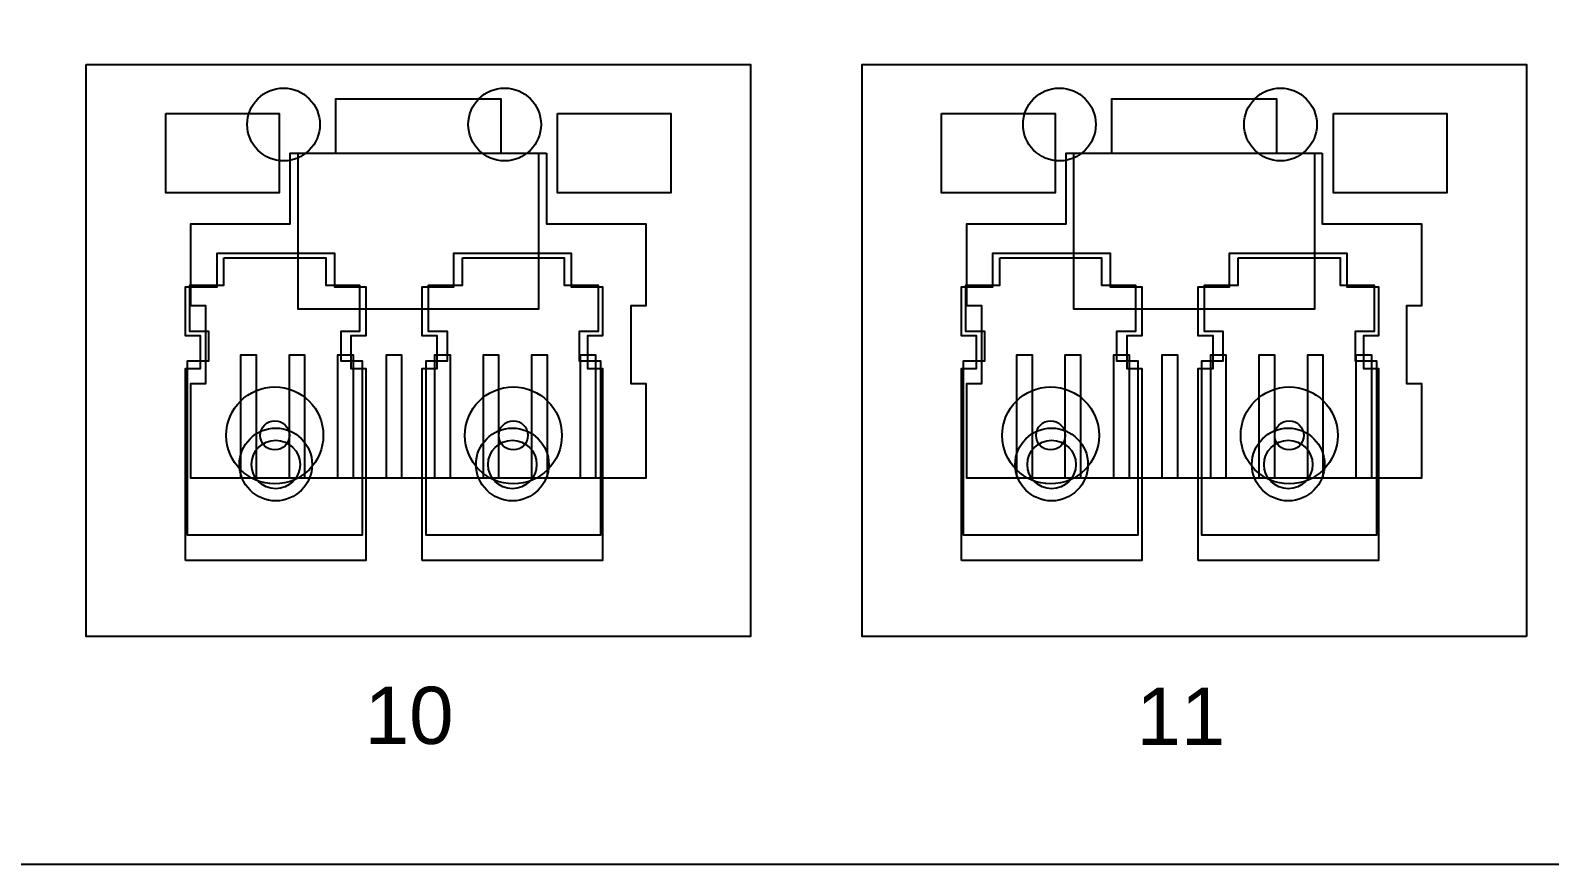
# Model space of a CAD drawing. Extents: x 1.6 to 47.5, y 0.5 to 34.6.
# Drawn here: x 31.032 to 32.598, y 10.649 to 11.509 of the extents above; entities that cross this region are included whole.
import ezdxf

# ---------------------------------------------------------------- set-up
doc = ezdxf.new("R2010")
doc.units = 0
doc.header["$MEASUREMENT"] = 0
for name, color, linetype in [('4_01__1111___16__10-100BAS', 7, 'CONTINUOUS'), ('4_02__1112___12__10-100BAS', 7, 'CONTINUOUS'), ('4_03__1113___12__10-100BAS', 7, 'CONTINUOUS'), ('4_04__1122___8__10-100BASE', 7, 'CONTINUOUS'), ('4_05__1123___8__10-100BASE', 7, 'CONTINUOUS'), ('4_06__1133___8__10-100BASE', 7, 'CONTINUOUS'), ('4_07__1142___10__10-100BAS', 7, 'CONTINUOUS'), ('4_08__1222___4__10-100BASE', 7, 'CONTINUOUS'), ('4_09__1223___4__10-100BASE', 7, 'CONTINUOUS'), ('4_10__1233___4__10-100BASE', 7, 'CONTINUOUS'), ('4_11__1333___4__10-100BASE', 7, 'CONTINUOUS'), ('4_12__2222___16__100BASE_F', 7, 'CONTINUOUS'), ('4_13__2223___12__100BASE_F', 7, 'CONTINUOUS'), ('4_14__2233___8__100BASE_FX', 7, 'CONTINUOUS'), ('4_15__2333___4__100BASE_FX', 7, 'CONTINUOUS'), ('4_16__3333___16__100BASE_L', 7, 'CONTINUOUS'), ('6_00______DWG_', 7, 'CONTINUOUS')]:
    doc.layers.add(name, color=color, linetype=linetype)
doc.styles.add('ARIAL', font='arial.ttf')

msp = doc.modelspace()

# ---------------------------------------------------------------- linework, layer by layer
at = {"layer": '4_01__1111___16__10-100BAS'}
for points in [[(31.347, 11.3821), (31.347, 11.4381), (31.517, 11.4381), (31.517, 11.3821)], [(32.147, 11.3821), (32.147, 11.4381), (32.317, 11.4381), (32.317, 11.3821)], [(31.564, 11.3821), (31.564, 11.3091), (31.6665, 11.3091), (31.6665, 11.2246), (31.651, 11.2246), (31.651, 11.1446), (31.6665, 11.1446), (31.6665, 11.0471), (31.1975, 11.0471), (31.1975, 11.1446), (31.213, 11.1446), (31.213, 11.2246), (31.1975, 11.2246), (31.1975, 11.3091), (31.3, 11.3091), (31.3, 11.3821), (31.564, 11.3821)], [(31.556, 11.3821), (31.556, 11.2211), (31.308, 11.2211), (31.308, 11.3821)], [(32.364, 11.3821), (32.364, 11.3091), (32.4665, 11.3091), (32.4665, 11.2246), (32.451, 11.2246), (32.451, 11.1446), (32.4665, 11.1446), (32.4665, 11.0471), (31.9975, 11.0471), (31.9975, 11.1446), (32.013, 11.1446), (32.013, 11.2246), (31.9975, 11.2246), (31.9975, 11.3091), (32.1, 11.3091), (32.1, 11.3821), (32.364, 11.3821)], [(32.356, 11.3821), (32.356, 11.2211), (32.108, 11.2211), (32.108, 11.3821)], [(31.2491, 11.0471), (31.2491, 11.1741), (31.2648, 11.1741), (31.2648, 11.0471)], [(31.2991, 11.0471), (31.2991, 11.1741), (31.3148, 11.1741), (31.3148, 11.0471)], [(31.3491, 11.0471), (31.3491, 11.1741), (31.3648, 11.1741), (31.3648, 11.0471)], [(31.3991, 11.0471), (31.3991, 11.1741), (31.4148, 11.1741), (31.4148, 11.0471)], [(31.4491, 11.0471), (31.4491, 11.1741), (31.4648, 11.1741), (31.4648, 11.0471)], [(31.4991, 11.0471), (31.4991, 11.1741), (31.5148, 11.1741), (31.5148, 11.0471)], [(31.5491, 11.0471), (31.5491, 11.1741), (31.5648, 11.1741), (31.5648, 11.0471)], [(31.5991, 11.0471), (31.5991, 11.1741), (31.6148, 11.1741), (31.6148, 11.0471)], [(32.0491, 11.0471), (32.0491, 11.1741), (32.0648, 11.1741), (32.0648, 11.0471)], [(32.0991, 11.0471), (32.0991, 11.1741), (32.1148, 11.1741), (32.1148, 11.0471)], [(32.1491, 11.0471), (32.1491, 11.1741), (32.1648, 11.1741), (32.1648, 11.0471)], [(32.1991, 11.0471), (32.1991, 11.1741), (32.2148, 11.1741), (32.2148, 11.0471)], [(32.2491, 11.0471), (32.2491, 11.1741), (32.2648, 11.1741), (32.2648, 11.0471)], [(32.2991, 11.0471), (32.2991, 11.1741), (32.3148, 11.1741), (32.3148, 11.0471)], [(32.3491, 11.0471), (32.3491, 11.1741), (32.3648, 11.1741), (32.3648, 11.0471)], [(32.3991, 11.0471), (32.3991, 11.1741), (32.4148, 11.1741), (32.4148, 11.0471)]]:
    msp.add_lwpolyline(points, dxfattribs=at)
for points in [[(31.1715, 11.4231), (31.2885, 11.4231), (31.2885, 11.3411), (31.1715, 11.3411)], [(31.5755, 11.4231), (31.6925, 11.4231), (31.6925, 11.3411), (31.5755, 11.3411)], [(31.9715, 11.4231), (32.0885, 11.4231), (32.0885, 11.3411), (31.9715, 11.3411)], [(32.3755, 11.4231), (32.4925, 11.4231), (32.4925, 11.3411), (32.3755, 11.3411)]]:
    msp.add_lwpolyline(points, close=True, dxfattribs=at)
at = {"layer": '4_02__1112___12__10-100BAS'}
for points in [[(31.347, 11.3821), (31.347, 11.4381), (31.517, 11.4381), (31.517, 11.3821)], [(32.147, 11.3821), (32.147, 11.4381), (32.317, 11.4381), (32.317, 11.3821)], [(31.564, 11.3821), (31.564, 11.3091), (31.6665, 11.3091), (31.6665, 11.2246), (31.651, 11.2246), (31.651, 11.1446), (31.6665, 11.1446), (31.6665, 11.0471), (31.1975, 11.0471), (31.1975, 11.1446), (31.213, 11.1446), (31.213, 11.2246), (31.1975, 11.2246), (31.1975, 11.3091), (31.3, 11.3091), (31.3, 11.3821), (31.564, 11.3821)], [(31.556, 11.3821), (31.556, 11.2211), (31.308, 11.2211), (31.308, 11.3821)], [(32.364, 11.3821), (32.364, 11.3091), (32.4665, 11.3091), (32.4665, 11.2246), (32.451, 11.2246), (32.451, 11.1446), (32.4665, 11.1446), (32.4665, 11.0471), (31.9975, 11.0471), (31.9975, 11.1446), (32.013, 11.1446), (32.013, 11.2246), (31.9975, 11.2246), (31.9975, 11.3091), (32.1, 11.3091), (32.1, 11.3821), (32.364, 11.3821)], [(32.356, 11.3821), (32.356, 11.2211), (32.108, 11.2211), (32.108, 11.3821)], [(31.2491, 11.0471), (31.2491, 11.1741), (31.2648, 11.1741), (31.2648, 11.0471)], [(31.2991, 11.0471), (31.2991, 11.1741), (31.3148, 11.1741), (31.3148, 11.0471)], [(31.3491, 11.0471), (31.3491, 11.1741), (31.3648, 11.1741), (31.3648, 11.0471)], [(31.3991, 11.0471), (31.3991, 11.1741), (31.4148, 11.1741), (31.4148, 11.0471)], [(31.4491, 11.0471), (31.4491, 11.1741), (31.4648, 11.1741), (31.4648, 11.0471)], [(31.4991, 11.0471), (31.4991, 11.1741), (31.5148, 11.1741), (31.5148, 11.0471)], [(31.5491, 11.0471), (31.5491, 11.1741), (31.5648, 11.1741), (31.5648, 11.0471)], [(31.5991, 11.0471), (31.5991, 11.1741), (31.6148, 11.1741), (31.6148, 11.0471)], [(32.0491, 11.0471), (32.0491, 11.1741), (32.0648, 11.1741), (32.0648, 11.0471)], [(32.0991, 11.0471), (32.0991, 11.1741), (32.1148, 11.1741), (32.1148, 11.0471)], [(32.1491, 11.0471), (32.1491, 11.1741), (32.1648, 11.1741), (32.1648, 11.0471)], [(32.1991, 11.0471), (32.1991, 11.1741), (32.2148, 11.1741), (32.2148, 11.0471)], [(32.2491, 11.0471), (32.2491, 11.1741), (32.2648, 11.1741), (32.2648, 11.0471)], [(32.2991, 11.0471), (32.2991, 11.1741), (32.3148, 11.1741), (32.3148, 11.0471)], [(32.3491, 11.0471), (32.3491, 11.1741), (32.3648, 11.1741), (32.3648, 11.0471)], [(32.3991, 11.0471), (32.3991, 11.1741), (32.4148, 11.1741), (32.4148, 11.0471)]]:
    msp.add_lwpolyline(points, dxfattribs=at)
for points in [[(31.1715, 11.4231), (31.2885, 11.4231), (31.2885, 11.3411), (31.1715, 11.3411)], [(31.5755, 11.4231), (31.6925, 11.4231), (31.6925, 11.3411), (31.5755, 11.3411)], [(31.9715, 11.4231), (32.0885, 11.4231), (32.0885, 11.3411), (31.9715, 11.3411)], [(32.3755, 11.4231), (32.4925, 11.4231), (32.4925, 11.3411), (32.3755, 11.3411)]]:
    msp.add_lwpolyline(points, close=True, dxfattribs=at)
at = {"layer": '4_03__1113___12__10-100BAS'}
for points in [[(31.347, 11.3821), (31.347, 11.4381), (31.517, 11.4381), (31.517, 11.3821)], [(32.147, 11.3821), (32.147, 11.4381), (32.317, 11.4381), (32.317, 11.3821)], [(31.564, 11.3821), (31.564, 11.3091), (31.6665, 11.3091), (31.6665, 11.2246), (31.651, 11.2246), (31.651, 11.1446), (31.6665, 11.1446), (31.6665, 11.0471), (31.1975, 11.0471), (31.1975, 11.1446), (31.213, 11.1446), (31.213, 11.2246), (31.1975, 11.2246), (31.1975, 11.3091), (31.3, 11.3091), (31.3, 11.3821), (31.564, 11.3821)], [(31.556, 11.3821), (31.556, 11.2211), (31.308, 11.2211), (31.308, 11.3821)], [(32.364, 11.3821), (32.364, 11.3091), (32.4665, 11.3091), (32.4665, 11.2246), (32.451, 11.2246), (32.451, 11.1446), (32.4665, 11.1446), (32.4665, 11.0471), (31.9975, 11.0471), (31.9975, 11.1446), (32.013, 11.1446), (32.013, 11.2246), (31.9975, 11.2246), (31.9975, 11.3091), (32.1, 11.3091), (32.1, 11.3821), (32.364, 11.3821)], [(32.356, 11.3821), (32.356, 11.2211), (32.108, 11.2211), (32.108, 11.3821)], [(31.2491, 11.0471), (31.2491, 11.1741), (31.2648, 11.1741), (31.2648, 11.0471)], [(31.2991, 11.0471), (31.2991, 11.1741), (31.3148, 11.1741), (31.3148, 11.0471)], [(31.3491, 11.0471), (31.3491, 11.1741), (31.3648, 11.1741), (31.3648, 11.0471)], [(31.3991, 11.0471), (31.3991, 11.1741), (31.4148, 11.1741), (31.4148, 11.0471)], [(31.4491, 11.0471), (31.4491, 11.1741), (31.4648, 11.1741), (31.4648, 11.0471)], [(31.4991, 11.0471), (31.4991, 11.1741), (31.5148, 11.1741), (31.5148, 11.0471)], [(31.5491, 11.0471), (31.5491, 11.1741), (31.5648, 11.1741), (31.5648, 11.0471)], [(31.5991, 11.0471), (31.5991, 11.1741), (31.6148, 11.1741), (31.6148, 11.0471)], [(32.0491, 11.0471), (32.0491, 11.1741), (32.0648, 11.1741), (32.0648, 11.0471)], [(32.0991, 11.0471), (32.0991, 11.1741), (32.1148, 11.1741), (32.1148, 11.0471)], [(32.1491, 11.0471), (32.1491, 11.1741), (32.1648, 11.1741), (32.1648, 11.0471)], [(32.1991, 11.0471), (32.1991, 11.1741), (32.2148, 11.1741), (32.2148, 11.0471)], [(32.2491, 11.0471), (32.2491, 11.1741), (32.2648, 11.1741), (32.2648, 11.0471)], [(32.2991, 11.0471), (32.2991, 11.1741), (32.3148, 11.1741), (32.3148, 11.0471)], [(32.3491, 11.0471), (32.3491, 11.1741), (32.3648, 11.1741), (32.3648, 11.0471)], [(32.3991, 11.0471), (32.3991, 11.1741), (32.4148, 11.1741), (32.4148, 11.0471)]]:
    msp.add_lwpolyline(points, dxfattribs=at)
for points in [[(31.1715, 11.4231), (31.2885, 11.4231), (31.2885, 11.3411), (31.1715, 11.3411)], [(31.5755, 11.4231), (31.6925, 11.4231), (31.6925, 11.3411), (31.5755, 11.3411)], [(31.9715, 11.4231), (32.0885, 11.4231), (32.0885, 11.3411), (31.9715, 11.3411)], [(32.3755, 11.4231), (32.4925, 11.4231), (32.4925, 11.3411), (32.3755, 11.3411)]]:
    msp.add_lwpolyline(points, close=True, dxfattribs=at)
at = {"layer": '4_04__1122___8__10-100BASE'}
for points in [[(31.347, 11.3821), (31.347, 11.4381), (31.517, 11.4381), (31.517, 11.3821)], [(32.147, 11.3821), (32.147, 11.4381), (32.317, 11.4381), (32.317, 11.3821)], [(31.564, 11.3821), (31.564, 11.3091), (31.6665, 11.3091), (31.6665, 11.2246), (31.651, 11.2246), (31.651, 11.1446), (31.6665, 11.1446), (31.6665, 11.0471), (31.1975, 11.0471), (31.1975, 11.1446), (31.213, 11.1446), (31.213, 11.2246), (31.1975, 11.2246), (31.1975, 11.3091), (31.3, 11.3091), (31.3, 11.3821), (31.564, 11.3821)], [(31.556, 11.3821), (31.556, 11.2211), (31.308, 11.2211), (31.308, 11.3821)], [(32.364, 11.3821), (32.364, 11.3091), (32.4665, 11.3091), (32.4665, 11.2246), (32.451, 11.2246), (32.451, 11.1446), (32.4665, 11.1446), (32.4665, 11.0471), (31.9975, 11.0471), (31.9975, 11.1446), (32.013, 11.1446), (32.013, 11.2246), (31.9975, 11.2246), (31.9975, 11.3091), (32.1, 11.3091), (32.1, 11.3821), (32.364, 11.3821)], [(32.356, 11.3821), (32.356, 11.2211), (32.108, 11.2211), (32.108, 11.3821)], [(31.2491, 11.0471), (31.2491, 11.1741), (31.2648, 11.1741), (31.2648, 11.0471)], [(31.2991, 11.0471), (31.2991, 11.1741), (31.3148, 11.1741), (31.3148, 11.0471)], [(31.3491, 11.0471), (31.3491, 11.1741), (31.3648, 11.1741), (31.3648, 11.0471)], [(31.3991, 11.0471), (31.3991, 11.1741), (31.4148, 11.1741), (31.4148, 11.0471)], [(31.4491, 11.0471), (31.4491, 11.1741), (31.4648, 11.1741), (31.4648, 11.0471)], [(31.4991, 11.0471), (31.4991, 11.1741), (31.5148, 11.1741), (31.5148, 11.0471)], [(31.5491, 11.0471), (31.5491, 11.1741), (31.5648, 11.1741), (31.5648, 11.0471)], [(31.5991, 11.0471), (31.5991, 11.1741), (31.6148, 11.1741), (31.6148, 11.0471)], [(32.0491, 11.0471), (32.0491, 11.1741), (32.0648, 11.1741), (32.0648, 11.0471)], [(32.0991, 11.0471), (32.0991, 11.1741), (32.1148, 11.1741), (32.1148, 11.0471)], [(32.1491, 11.0471), (32.1491, 11.1741), (32.1648, 11.1741), (32.1648, 11.0471)], [(32.1991, 11.0471), (32.1991, 11.1741), (32.2148, 11.1741), (32.2148, 11.0471)], [(32.2491, 11.0471), (32.2491, 11.1741), (32.2648, 11.1741), (32.2648, 11.0471)], [(32.2991, 11.0471), (32.2991, 11.1741), (32.3148, 11.1741), (32.3148, 11.0471)], [(32.3491, 11.0471), (32.3491, 11.1741), (32.3648, 11.1741), (32.3648, 11.0471)], [(32.3991, 11.0471), (32.3991, 11.1741), (32.4148, 11.1741), (32.4148, 11.0471)]]:
    msp.add_lwpolyline(points, dxfattribs=at)
for points in [[(31.1715, 11.4231), (31.2885, 11.4231), (31.2885, 11.3411), (31.1715, 11.3411)], [(31.5755, 11.4231), (31.6925, 11.4231), (31.6925, 11.3411), (31.5755, 11.3411)], [(31.9715, 11.4231), (32.0885, 11.4231), (32.0885, 11.3411), (31.9715, 11.3411)], [(32.3755, 11.4231), (32.4925, 11.4231), (32.4925, 11.3411), (32.3755, 11.3411)]]:
    msp.add_lwpolyline(points, close=True, dxfattribs=at)
at = {"layer": '4_05__1123___8__10-100BASE'}
for points in [[(31.347, 11.3821), (31.347, 11.4381), (31.517, 11.4381), (31.517, 11.3821)], [(32.147, 11.3821), (32.147, 11.4381), (32.317, 11.4381), (32.317, 11.3821)], [(31.564, 11.3821), (31.564, 11.3091), (31.6665, 11.3091), (31.6665, 11.2246), (31.651, 11.2246), (31.651, 11.1446), (31.6665, 11.1446), (31.6665, 11.0471), (31.1975, 11.0471), (31.1975, 11.1446), (31.213, 11.1446), (31.213, 11.2246), (31.1975, 11.2246), (31.1975, 11.3091), (31.3, 11.3091), (31.3, 11.3821), (31.564, 11.3821)], [(31.556, 11.3821), (31.556, 11.2211), (31.308, 11.2211), (31.308, 11.3821)], [(32.364, 11.3821), (32.364, 11.3091), (32.4665, 11.3091), (32.4665, 11.2246), (32.451, 11.2246), (32.451, 11.1446), (32.4665, 11.1446), (32.4665, 11.0471), (31.9975, 11.0471), (31.9975, 11.1446), (32.013, 11.1446), (32.013, 11.2246), (31.9975, 11.2246), (31.9975, 11.3091), (32.1, 11.3091), (32.1, 11.3821), (32.364, 11.3821)], [(32.356, 11.3821), (32.356, 11.2211), (32.108, 11.2211), (32.108, 11.3821)], [(31.2491, 11.0471), (31.2491, 11.1741), (31.2648, 11.1741), (31.2648, 11.0471)], [(31.2991, 11.0471), (31.2991, 11.1741), (31.3148, 11.1741), (31.3148, 11.0471)], [(31.3491, 11.0471), (31.3491, 11.1741), (31.3648, 11.1741), (31.3648, 11.0471)], [(31.3991, 11.0471), (31.3991, 11.1741), (31.4148, 11.1741), (31.4148, 11.0471)], [(31.4491, 11.0471), (31.4491, 11.1741), (31.4648, 11.1741), (31.4648, 11.0471)], [(31.4991, 11.0471), (31.4991, 11.1741), (31.5148, 11.1741), (31.5148, 11.0471)], [(31.5491, 11.0471), (31.5491, 11.1741), (31.5648, 11.1741), (31.5648, 11.0471)], [(31.5991, 11.0471), (31.5991, 11.1741), (31.6148, 11.1741), (31.6148, 11.0471)], [(32.0491, 11.0471), (32.0491, 11.1741), (32.0648, 11.1741), (32.0648, 11.0471)], [(32.0991, 11.0471), (32.0991, 11.1741), (32.1148, 11.1741), (32.1148, 11.0471)], [(32.1491, 11.0471), (32.1491, 11.1741), (32.1648, 11.1741), (32.1648, 11.0471)], [(32.1991, 11.0471), (32.1991, 11.1741), (32.2148, 11.1741), (32.2148, 11.0471)], [(32.2491, 11.0471), (32.2491, 11.1741), (32.2648, 11.1741), (32.2648, 11.0471)], [(32.2991, 11.0471), (32.2991, 11.1741), (32.3148, 11.1741), (32.3148, 11.0471)], [(32.3491, 11.0471), (32.3491, 11.1741), (32.3648, 11.1741), (32.3648, 11.0471)], [(32.3991, 11.0471), (32.3991, 11.1741), (32.4148, 11.1741), (32.4148, 11.0471)]]:
    msp.add_lwpolyline(points, dxfattribs=at)
for points in [[(31.1715, 11.4231), (31.2885, 11.4231), (31.2885, 11.3411), (31.1715, 11.3411)], [(31.5755, 11.4231), (31.6925, 11.4231), (31.6925, 11.3411), (31.5755, 11.3411)], [(31.9715, 11.4231), (32.0885, 11.4231), (32.0885, 11.3411), (31.9715, 11.3411)], [(32.3755, 11.4231), (32.4925, 11.4231), (32.4925, 11.3411), (32.3755, 11.3411)]]:
    msp.add_lwpolyline(points, close=True, dxfattribs=at)
at = {"layer": '4_06__1133___8__10-100BASE'}
for points in [[(31.347, 11.3821), (31.347, 11.4381), (31.517, 11.4381), (31.517, 11.3821)], [(32.147, 11.3821), (32.147, 11.4381), (32.317, 11.4381), (32.317, 11.3821)], [(31.564, 11.3821), (31.564, 11.3091), (31.6665, 11.3091), (31.6665, 11.2246), (31.651, 11.2246), (31.651, 11.1446), (31.6665, 11.1446), (31.6665, 11.0471), (31.1975, 11.0471), (31.1975, 11.1446), (31.213, 11.1446), (31.213, 11.2246), (31.1975, 11.2246), (31.1975, 11.3091), (31.3, 11.3091), (31.3, 11.3821), (31.564, 11.3821)], [(31.556, 11.3821), (31.556, 11.2211), (31.308, 11.2211), (31.308, 11.3821)], [(32.364, 11.3821), (32.364, 11.3091), (32.4665, 11.3091), (32.4665, 11.2246), (32.451, 11.2246), (32.451, 11.1446), (32.4665, 11.1446), (32.4665, 11.0471), (31.9975, 11.0471), (31.9975, 11.1446), (32.013, 11.1446), (32.013, 11.2246), (31.9975, 11.2246), (31.9975, 11.3091), (32.1, 11.3091), (32.1, 11.3821), (32.364, 11.3821)], [(32.356, 11.3821), (32.356, 11.2211), (32.108, 11.2211), (32.108, 11.3821)], [(31.2491, 11.0471), (31.2491, 11.1741), (31.2648, 11.1741), (31.2648, 11.0471)], [(31.2991, 11.0471), (31.2991, 11.1741), (31.3148, 11.1741), (31.3148, 11.0471)], [(31.3491, 11.0471), (31.3491, 11.1741), (31.3648, 11.1741), (31.3648, 11.0471)], [(31.3991, 11.0471), (31.3991, 11.1741), (31.4148, 11.1741), (31.4148, 11.0471)], [(31.4491, 11.0471), (31.4491, 11.1741), (31.4648, 11.1741), (31.4648, 11.0471)], [(31.4991, 11.0471), (31.4991, 11.1741), (31.5148, 11.1741), (31.5148, 11.0471)], [(31.5491, 11.0471), (31.5491, 11.1741), (31.5648, 11.1741), (31.5648, 11.0471)], [(31.5991, 11.0471), (31.5991, 11.1741), (31.6148, 11.1741), (31.6148, 11.0471)], [(32.0491, 11.0471), (32.0491, 11.1741), (32.0648, 11.1741), (32.0648, 11.0471)], [(32.0991, 11.0471), (32.0991, 11.1741), (32.1148, 11.1741), (32.1148, 11.0471)], [(32.1491, 11.0471), (32.1491, 11.1741), (32.1648, 11.1741), (32.1648, 11.0471)], [(32.1991, 11.0471), (32.1991, 11.1741), (32.2148, 11.1741), (32.2148, 11.0471)], [(32.2491, 11.0471), (32.2491, 11.1741), (32.2648, 11.1741), (32.2648, 11.0471)], [(32.2991, 11.0471), (32.2991, 11.1741), (32.3148, 11.1741), (32.3148, 11.0471)], [(32.3491, 11.0471), (32.3491, 11.1741), (32.3648, 11.1741), (32.3648, 11.0471)], [(32.3991, 11.0471), (32.3991, 11.1741), (32.4148, 11.1741), (32.4148, 11.0471)]]:
    msp.add_lwpolyline(points, dxfattribs=at)
for points in [[(31.1715, 11.4231), (31.2885, 11.4231), (31.2885, 11.3411), (31.1715, 11.3411)], [(31.5755, 11.4231), (31.6925, 11.4231), (31.6925, 11.3411), (31.5755, 11.3411)], [(31.9715, 11.4231), (32.0885, 11.4231), (32.0885, 11.3411), (31.9715, 11.3411)], [(32.3755, 11.4231), (32.4925, 11.4231), (32.4925, 11.3411), (32.3755, 11.3411)]]:
    msp.add_lwpolyline(points, close=True, dxfattribs=at)
at = {"layer": '4_07__1142___10__10-100BAS'}
for points in [[(31.347, 11.3821), (31.347, 11.4381), (31.517, 11.4381), (31.517, 11.3821)], [(32.147, 11.3821), (32.147, 11.4381), (32.317, 11.4381), (32.317, 11.3821)], [(31.564, 11.3821), (31.564, 11.3091), (31.6665, 11.3091), (31.6665, 11.2246), (31.651, 11.2246), (31.651, 11.1446), (31.6665, 11.1446), (31.6665, 11.0471), (31.1975, 11.0471), (31.1975, 11.1446), (31.213, 11.1446), (31.213, 11.2246), (31.1975, 11.2246), (31.1975, 11.3091), (31.3, 11.3091), (31.3, 11.3821), (31.564, 11.3821)], [(31.556, 11.3821), (31.556, 11.2211), (31.308, 11.2211), (31.308, 11.3821)], [(32.364, 11.3821), (32.364, 11.3091), (32.4665, 11.3091), (32.4665, 11.2246), (32.451, 11.2246), (32.451, 11.1446), (32.4665, 11.1446), (32.4665, 11.0471), (31.9975, 11.0471), (31.9975, 11.1446), (32.013, 11.1446), (32.013, 11.2246), (31.9975, 11.2246), (31.9975, 11.3091), (32.1, 11.3091), (32.1, 11.3821), (32.364, 11.3821)], [(32.356, 11.3821), (32.356, 11.2211), (32.108, 11.2211), (32.108, 11.3821)], [(31.2491, 11.0471), (31.2491, 11.1741), (31.2648, 11.1741), (31.2648, 11.0471)], [(31.2991, 11.0471), (31.2991, 11.1741), (31.3148, 11.1741), (31.3148, 11.0471)], [(31.3491, 11.0471), (31.3491, 11.1741), (31.3648, 11.1741), (31.3648, 11.0471)], [(31.3991, 11.0471), (31.3991, 11.1741), (31.4148, 11.1741), (31.4148, 11.0471)], [(31.4491, 11.0471), (31.4491, 11.1741), (31.4648, 11.1741), (31.4648, 11.0471)], [(31.4991, 11.0471), (31.4991, 11.1741), (31.5148, 11.1741), (31.5148, 11.0471)], [(31.5491, 11.0471), (31.5491, 11.1741), (31.5648, 11.1741), (31.5648, 11.0471)], [(31.5991, 11.0471), (31.5991, 11.1741), (31.6148, 11.1741), (31.6148, 11.0471)], [(32.0491, 11.0471), (32.0491, 11.1741), (32.0648, 11.1741), (32.0648, 11.0471)], [(32.0991, 11.0471), (32.0991, 11.1741), (32.1148, 11.1741), (32.1148, 11.0471)], [(32.1491, 11.0471), (32.1491, 11.1741), (32.1648, 11.1741), (32.1648, 11.0471)], [(32.1991, 11.0471), (32.1991, 11.1741), (32.2148, 11.1741), (32.2148, 11.0471)], [(32.2491, 11.0471), (32.2491, 11.1741), (32.2648, 11.1741), (32.2648, 11.0471)], [(32.2991, 11.0471), (32.2991, 11.1741), (32.3148, 11.1741), (32.3148, 11.0471)], [(32.3491, 11.0471), (32.3491, 11.1741), (32.3648, 11.1741), (32.3648, 11.0471)], [(32.3991, 11.0471), (32.3991, 11.1741), (32.4148, 11.1741), (32.4148, 11.0471)]]:
    msp.add_lwpolyline(points, dxfattribs=at)
for points in [[(31.1715, 11.4231), (31.2885, 11.4231), (31.2885, 11.3411), (31.1715, 11.3411)], [(31.5755, 11.4231), (31.6925, 11.4231), (31.6925, 11.3411), (31.5755, 11.3411)], [(31.9715, 11.4231), (32.0885, 11.4231), (32.0885, 11.3411), (31.9715, 11.3411)], [(32.3755, 11.4231), (32.4925, 11.4231), (32.4925, 11.3411), (32.3755, 11.3411)]]:
    msp.add_lwpolyline(points, close=True, dxfattribs=at)
at = {"layer": '4_08__1222___4__10-100BASE'}
for points in [[(31.347, 11.3821), (31.347, 11.4381), (31.517, 11.4381), (31.517, 11.3821)], [(32.147, 11.3821), (32.147, 11.4381), (32.317, 11.4381), (32.317, 11.3821)], [(31.564, 11.3821), (31.564, 11.3091), (31.6665, 11.3091), (31.6665, 11.2246), (31.651, 11.2246), (31.651, 11.1446), (31.6665, 11.1446), (31.6665, 11.0471), (31.1975, 11.0471), (31.1975, 11.1446), (31.213, 11.1446), (31.213, 11.2246), (31.1975, 11.2246), (31.1975, 11.3091), (31.3, 11.3091), (31.3, 11.3821), (31.564, 11.3821)], [(31.556, 11.3821), (31.556, 11.2211), (31.308, 11.2211), (31.308, 11.3821)], [(32.364, 11.3821), (32.364, 11.3091), (32.4665, 11.3091), (32.4665, 11.2246), (32.451, 11.2246), (32.451, 11.1446), (32.4665, 11.1446), (32.4665, 11.0471), (31.9975, 11.0471), (31.9975, 11.1446), (32.013, 11.1446), (32.013, 11.2246), (31.9975, 11.2246), (31.9975, 11.3091), (32.1, 11.3091), (32.1, 11.3821), (32.364, 11.3821)], [(32.356, 11.3821), (32.356, 11.2211), (32.108, 11.2211), (32.108, 11.3821)], [(31.2491, 11.0471), (31.2491, 11.1741), (31.2648, 11.1741), (31.2648, 11.0471)], [(31.2991, 11.0471), (31.2991, 11.1741), (31.3148, 11.1741), (31.3148, 11.0471)], [(31.3491, 11.0471), (31.3491, 11.1741), (31.3648, 11.1741), (31.3648, 11.0471)], [(31.3991, 11.0471), (31.3991, 11.1741), (31.4148, 11.1741), (31.4148, 11.0471)], [(31.4491, 11.0471), (31.4491, 11.1741), (31.4648, 11.1741), (31.4648, 11.0471)], [(31.4991, 11.0471), (31.4991, 11.1741), (31.5148, 11.1741), (31.5148, 11.0471)], [(31.5491, 11.0471), (31.5491, 11.1741), (31.5648, 11.1741), (31.5648, 11.0471)], [(31.5991, 11.0471), (31.5991, 11.1741), (31.6148, 11.1741), (31.6148, 11.0471)], [(32.0491, 11.0471), (32.0491, 11.1741), (32.0648, 11.1741), (32.0648, 11.0471)], [(32.0991, 11.0471), (32.0991, 11.1741), (32.1148, 11.1741), (32.1148, 11.0471)], [(32.1491, 11.0471), (32.1491, 11.1741), (32.1648, 11.1741), (32.1648, 11.0471)], [(32.1991, 11.0471), (32.1991, 11.1741), (32.2148, 11.1741), (32.2148, 11.0471)], [(32.2491, 11.0471), (32.2491, 11.1741), (32.2648, 11.1741), (32.2648, 11.0471)], [(32.2991, 11.0471), (32.2991, 11.1741), (32.3148, 11.1741), (32.3148, 11.0471)], [(32.3491, 11.0471), (32.3491, 11.1741), (32.3648, 11.1741), (32.3648, 11.0471)], [(32.3991, 11.0471), (32.3991, 11.1741), (32.4148, 11.1741), (32.4148, 11.0471)]]:
    msp.add_lwpolyline(points, dxfattribs=at)
for points in [[(31.1715, 11.4231), (31.2885, 11.4231), (31.2885, 11.3411), (31.1715, 11.3411)], [(31.5755, 11.4231), (31.6925, 11.4231), (31.6925, 11.3411), (31.5755, 11.3411)], [(31.9715, 11.4231), (32.0885, 11.4231), (32.0885, 11.3411), (31.9715, 11.3411)], [(32.3755, 11.4231), (32.4925, 11.4231), (32.4925, 11.3411), (32.3755, 11.3411)]]:
    msp.add_lwpolyline(points, close=True, dxfattribs=at)
at = {"layer": '4_09__1223___4__10-100BASE'}
for points in [[(31.347, 11.3821), (31.347, 11.4381), (31.517, 11.4381), (31.517, 11.3821)], [(32.147, 11.3821), (32.147, 11.4381), (32.317, 11.4381), (32.317, 11.3821)], [(31.564, 11.3821), (31.564, 11.3091), (31.6665, 11.3091), (31.6665, 11.2246), (31.651, 11.2246), (31.651, 11.1446), (31.6665, 11.1446), (31.6665, 11.0471), (31.1975, 11.0471), (31.1975, 11.1446), (31.213, 11.1446), (31.213, 11.2246), (31.1975, 11.2246), (31.1975, 11.3091), (31.3, 11.3091), (31.3, 11.3821), (31.564, 11.3821)], [(31.556, 11.3821), (31.556, 11.2211), (31.308, 11.2211), (31.308, 11.3821)], [(32.364, 11.3821), (32.364, 11.3091), (32.4665, 11.3091), (32.4665, 11.2246), (32.451, 11.2246), (32.451, 11.1446), (32.4665, 11.1446), (32.4665, 11.0471), (31.9975, 11.0471), (31.9975, 11.1446), (32.013, 11.1446), (32.013, 11.2246), (31.9975, 11.2246), (31.9975, 11.3091), (32.1, 11.3091), (32.1, 11.3821), (32.364, 11.3821)], [(32.356, 11.3821), (32.356, 11.2211), (32.108, 11.2211), (32.108, 11.3821)], [(31.2491, 11.0471), (31.2491, 11.1741), (31.2648, 11.1741), (31.2648, 11.0471)], [(31.2991, 11.0471), (31.2991, 11.1741), (31.3148, 11.1741), (31.3148, 11.0471)], [(31.3491, 11.0471), (31.3491, 11.1741), (31.3648, 11.1741), (31.3648, 11.0471)], [(31.3991, 11.0471), (31.3991, 11.1741), (31.4148, 11.1741), (31.4148, 11.0471)], [(31.4491, 11.0471), (31.4491, 11.1741), (31.4648, 11.1741), (31.4648, 11.0471)], [(31.4991, 11.0471), (31.4991, 11.1741), (31.5148, 11.1741), (31.5148, 11.0471)], [(31.5491, 11.0471), (31.5491, 11.1741), (31.5648, 11.1741), (31.5648, 11.0471)], [(31.5991, 11.0471), (31.5991, 11.1741), (31.6148, 11.1741), (31.6148, 11.0471)], [(32.0491, 11.0471), (32.0491, 11.1741), (32.0648, 11.1741), (32.0648, 11.0471)], [(32.0991, 11.0471), (32.0991, 11.1741), (32.1148, 11.1741), (32.1148, 11.0471)], [(32.1491, 11.0471), (32.1491, 11.1741), (32.1648, 11.1741), (32.1648, 11.0471)], [(32.1991, 11.0471), (32.1991, 11.1741), (32.2148, 11.1741), (32.2148, 11.0471)], [(32.2491, 11.0471), (32.2491, 11.1741), (32.2648, 11.1741), (32.2648, 11.0471)], [(32.2991, 11.0471), (32.2991, 11.1741), (32.3148, 11.1741), (32.3148, 11.0471)], [(32.3491, 11.0471), (32.3491, 11.1741), (32.3648, 11.1741), (32.3648, 11.0471)], [(32.3991, 11.0471), (32.3991, 11.1741), (32.4148, 11.1741), (32.4148, 11.0471)]]:
    msp.add_lwpolyline(points, dxfattribs=at)
for points in [[(31.1715, 11.4231), (31.2885, 11.4231), (31.2885, 11.3411), (31.1715, 11.3411)], [(31.5755, 11.4231), (31.6925, 11.4231), (31.6925, 11.3411), (31.5755, 11.3411)], [(31.9715, 11.4231), (32.0885, 11.4231), (32.0885, 11.3411), (31.9715, 11.3411)], [(32.3755, 11.4231), (32.4925, 11.4231), (32.4925, 11.3411), (32.3755, 11.3411)]]:
    msp.add_lwpolyline(points, close=True, dxfattribs=at)
at = {"layer": '4_10__1233___4__10-100BASE'}
for points in [[(31.347, 11.3821), (31.347, 11.4381), (31.517, 11.4381), (31.517, 11.3821)], [(32.147, 11.3821), (32.147, 11.4381), (32.317, 11.4381), (32.317, 11.3821)], [(31.564, 11.3821), (31.564, 11.3091), (31.6665, 11.3091), (31.6665, 11.2246), (31.651, 11.2246), (31.651, 11.1446), (31.6665, 11.1446), (31.6665, 11.0471), (31.1975, 11.0471), (31.1975, 11.1446), (31.213, 11.1446), (31.213, 11.2246), (31.1975, 11.2246), (31.1975, 11.3091), (31.3, 11.3091), (31.3, 11.3821), (31.564, 11.3821)], [(31.556, 11.3821), (31.556, 11.2211), (31.308, 11.2211), (31.308, 11.3821)], [(32.364, 11.3821), (32.364, 11.3091), (32.4665, 11.3091), (32.4665, 11.2246), (32.451, 11.2246), (32.451, 11.1446), (32.4665, 11.1446), (32.4665, 11.0471), (31.9975, 11.0471), (31.9975, 11.1446), (32.013, 11.1446), (32.013, 11.2246), (31.9975, 11.2246), (31.9975, 11.3091), (32.1, 11.3091), (32.1, 11.3821), (32.364, 11.3821)], [(32.356, 11.3821), (32.356, 11.2211), (32.108, 11.2211), (32.108, 11.3821)], [(31.2491, 11.0471), (31.2491, 11.1741), (31.2648, 11.1741), (31.2648, 11.0471)], [(31.2991, 11.0471), (31.2991, 11.1741), (31.3148, 11.1741), (31.3148, 11.0471)], [(31.3491, 11.0471), (31.3491, 11.1741), (31.3648, 11.1741), (31.3648, 11.0471)], [(31.3991, 11.0471), (31.3991, 11.1741), (31.4148, 11.1741), (31.4148, 11.0471)], [(31.4491, 11.0471), (31.4491, 11.1741), (31.4648, 11.1741), (31.4648, 11.0471)], [(31.4991, 11.0471), (31.4991, 11.1741), (31.5148, 11.1741), (31.5148, 11.0471)], [(31.5491, 11.0471), (31.5491, 11.1741), (31.5648, 11.1741), (31.5648, 11.0471)], [(31.5991, 11.0471), (31.5991, 11.1741), (31.6148, 11.1741), (31.6148, 11.0471)], [(32.0491, 11.0471), (32.0491, 11.1741), (32.0648, 11.1741), (32.0648, 11.0471)], [(32.0991, 11.0471), (32.0991, 11.1741), (32.1148, 11.1741), (32.1148, 11.0471)], [(32.1491, 11.0471), (32.1491, 11.1741), (32.1648, 11.1741), (32.1648, 11.0471)], [(32.1991, 11.0471), (32.1991, 11.1741), (32.2148, 11.1741), (32.2148, 11.0471)], [(32.2491, 11.0471), (32.2491, 11.1741), (32.2648, 11.1741), (32.2648, 11.0471)], [(32.2991, 11.0471), (32.2991, 11.1741), (32.3148, 11.1741), (32.3148, 11.0471)], [(32.3491, 11.0471), (32.3491, 11.1741), (32.3648, 11.1741), (32.3648, 11.0471)], [(32.3991, 11.0471), (32.3991, 11.1741), (32.4148, 11.1741), (32.4148, 11.0471)]]:
    msp.add_lwpolyline(points, dxfattribs=at)
for points in [[(31.1715, 11.4231), (31.2885, 11.4231), (31.2885, 11.3411), (31.1715, 11.3411)], [(31.5755, 11.4231), (31.6925, 11.4231), (31.6925, 11.3411), (31.5755, 11.3411)], [(31.9715, 11.4231), (32.0885, 11.4231), (32.0885, 11.3411), (31.9715, 11.3411)], [(32.3755, 11.4231), (32.4925, 11.4231), (32.4925, 11.3411), (32.3755, 11.3411)]]:
    msp.add_lwpolyline(points, close=True, dxfattribs=at)
at = {"layer": '4_11__1333___4__10-100BASE'}
for points in [[(31.347, 11.3821), (31.347, 11.4381), (31.517, 11.4381), (31.517, 11.3821)], [(32.147, 11.3821), (32.147, 11.4381), (32.317, 11.4381), (32.317, 11.3821)], [(31.564, 11.3821), (31.564, 11.3091), (31.6665, 11.3091), (31.6665, 11.2246), (31.651, 11.2246), (31.651, 11.1446), (31.6665, 11.1446), (31.6665, 11.0471), (31.1975, 11.0471), (31.1975, 11.1446), (31.213, 11.1446), (31.213, 11.2246), (31.1975, 11.2246), (31.1975, 11.3091), (31.3, 11.3091), (31.3, 11.3821), (31.564, 11.3821)], [(31.556, 11.3821), (31.556, 11.2211), (31.308, 11.2211), (31.308, 11.3821)], [(32.364, 11.3821), (32.364, 11.3091), (32.4665, 11.3091), (32.4665, 11.2246), (32.451, 11.2246), (32.451, 11.1446), (32.4665, 11.1446), (32.4665, 11.0471), (31.9975, 11.0471), (31.9975, 11.1446), (32.013, 11.1446), (32.013, 11.2246), (31.9975, 11.2246), (31.9975, 11.3091), (32.1, 11.3091), (32.1, 11.3821), (32.364, 11.3821)], [(32.356, 11.3821), (32.356, 11.2211), (32.108, 11.2211), (32.108, 11.3821)], [(31.2491, 11.0471), (31.2491, 11.1741), (31.2648, 11.1741), (31.2648, 11.0471)], [(31.2991, 11.0471), (31.2991, 11.1741), (31.3148, 11.1741), (31.3148, 11.0471)], [(31.3491, 11.0471), (31.3491, 11.1741), (31.3648, 11.1741), (31.3648, 11.0471)], [(31.3991, 11.0471), (31.3991, 11.1741), (31.4148, 11.1741), (31.4148, 11.0471)], [(31.4491, 11.0471), (31.4491, 11.1741), (31.4648, 11.1741), (31.4648, 11.0471)], [(31.4991, 11.0471), (31.4991, 11.1741), (31.5148, 11.1741), (31.5148, 11.0471)], [(31.5491, 11.0471), (31.5491, 11.1741), (31.5648, 11.1741), (31.5648, 11.0471)], [(31.5991, 11.0471), (31.5991, 11.1741), (31.6148, 11.1741), (31.6148, 11.0471)], [(32.0491, 11.0471), (32.0491, 11.1741), (32.0648, 11.1741), (32.0648, 11.0471)], [(32.0991, 11.0471), (32.0991, 11.1741), (32.1148, 11.1741), (32.1148, 11.0471)], [(32.1491, 11.0471), (32.1491, 11.1741), (32.1648, 11.1741), (32.1648, 11.0471)], [(32.1991, 11.0471), (32.1991, 11.1741), (32.2148, 11.1741), (32.2148, 11.0471)], [(32.2491, 11.0471), (32.2491, 11.1741), (32.2648, 11.1741), (32.2648, 11.0471)], [(32.2991, 11.0471), (32.2991, 11.1741), (32.3148, 11.1741), (32.3148, 11.0471)], [(32.3491, 11.0471), (32.3491, 11.1741), (32.3648, 11.1741), (32.3648, 11.0471)], [(32.3991, 11.0471), (32.3991, 11.1741), (32.4148, 11.1741), (32.4148, 11.0471)]]:
    msp.add_lwpolyline(points, dxfattribs=at)
for points in [[(31.1715, 11.4231), (31.2885, 11.4231), (31.2885, 11.3411), (31.1715, 11.3411)], [(31.5755, 11.4231), (31.6925, 11.4231), (31.6925, 11.3411), (31.5755, 11.3411)], [(31.9715, 11.4231), (32.0885, 11.4231), (32.0885, 11.3411), (31.9715, 11.3411)], [(32.3755, 11.4231), (32.4925, 11.4231), (32.4925, 11.3411), (32.3755, 11.3411)]]:
    msp.add_lwpolyline(points, close=True, dxfattribs=at)
at = {"layer": '4_12__2222___16__100BASE_F'}
for points in [[(31.2315, 11.2741), (31.3365, 11.2741), (31.3365, 11.2461), (31.3715, 11.2461), (31.3715, 11.1981), (31.352, 11.1981), (31.352, 11.1681), (31.374, 11.1681), (31.374, 10.9881), (31.194, 10.9881), (31.194, 11.1681), (31.216, 11.1681), (31.216, 11.1981), (31.1965, 11.1981), (31.1965, 11.2461), (31.2315, 11.2461)], [(31.4775, 11.2741), (31.5825, 11.2741), (31.5825, 11.2461), (31.6175, 11.2461), (31.6175, 11.1981), (31.598, 11.1981), (31.598, 11.1681), (31.62, 11.1681), (31.62, 10.9881), (31.44, 10.9881), (31.44, 11.1681), (31.462, 11.1681), (31.462, 11.1981), (31.4425, 11.1981), (31.4425, 11.2461), (31.4775, 11.2461)], [(32.0315, 11.2741), (32.1365, 11.2741), (32.1365, 11.2461), (32.1715, 11.2461), (32.1715, 11.1981), (32.152, 11.1981), (32.152, 11.1681), (32.174, 11.1681), (32.174, 10.9881), (31.994, 10.9881), (31.994, 11.1681), (32.016, 11.1681), (32.016, 11.1981), (31.9965, 11.1981), (31.9965, 11.2461), (32.0315, 11.2461)], [(32.2775, 11.2741), (32.3825, 11.2741), (32.3825, 11.2461), (32.4175, 11.2461), (32.4175, 11.1981), (32.398, 11.1981), (32.398, 11.1681), (32.42, 11.1681), (32.42, 10.9881), (32.24, 10.9881), (32.24, 11.1681), (32.262, 11.1681), (32.262, 11.1981), (32.2425, 11.1981), (32.2425, 11.2461), (32.2775, 11.2461)]]:
    msp.add_lwpolyline(points, close=True, dxfattribs=at)
for centre, radius in [((31.293, 11.4116), 0.0375), ((31.521, 11.4116), 0.0375), ((32.093, 11.4116), 0.0375), ((32.321, 11.4116), 0.0375), ((31.284, 11.0911), 0.05), ((31.53, 11.0911), 0.05), ((32.084, 11.0911), 0.05), ((32.33, 11.0911), 0.05), ((31.284, 11.0911), 0.015), ((31.53, 11.0911), 0.015), ((32.084, 11.0911), 0.015), ((32.33, 11.0911), 0.015)]:
    msp.add_circle(centre, radius, dxfattribs=at)
at = {"layer": '4_13__2223___12__100BASE_F'}
for points in [[(31.2315, 11.2741), (31.3365, 11.2741), (31.3365, 11.2461), (31.3715, 11.2461), (31.3715, 11.1981), (31.352, 11.1981), (31.352, 11.1681), (31.374, 11.1681), (31.374, 10.9881), (31.194, 10.9881), (31.194, 11.1681), (31.216, 11.1681), (31.216, 11.1981), (31.1965, 11.1981), (31.1965, 11.2461), (31.2315, 11.2461)], [(31.4775, 11.2741), (31.5825, 11.2741), (31.5825, 11.2461), (31.6175, 11.2461), (31.6175, 11.1981), (31.598, 11.1981), (31.598, 11.1681), (31.62, 11.1681), (31.62, 10.9881), (31.44, 10.9881), (31.44, 11.1681), (31.462, 11.1681), (31.462, 11.1981), (31.4425, 11.1981), (31.4425, 11.2461), (31.4775, 11.2461)], [(32.0315, 11.2741), (32.1365, 11.2741), (32.1365, 11.2461), (32.1715, 11.2461), (32.1715, 11.1981), (32.152, 11.1981), (32.152, 11.1681), (32.174, 11.1681), (32.174, 10.9881), (31.994, 10.9881), (31.994, 11.1681), (32.016, 11.1681), (32.016, 11.1981), (31.9965, 11.1981), (31.9965, 11.2461), (32.0315, 11.2461)], [(32.2775, 11.2741), (32.3825, 11.2741), (32.3825, 11.2461), (32.4175, 11.2461), (32.4175, 11.1981), (32.398, 11.1981), (32.398, 11.1681), (32.42, 11.1681), (32.42, 10.9881), (32.24, 10.9881), (32.24, 11.1681), (32.262, 11.1681), (32.262, 11.1981), (32.2425, 11.1981), (32.2425, 11.2461), (32.2775, 11.2461)]]:
    msp.add_lwpolyline(points, close=True, dxfattribs=at)
for centre, radius in [((31.293, 11.4116), 0.0375), ((31.521, 11.4116), 0.0375), ((32.093, 11.4116), 0.0375), ((32.321, 11.4116), 0.0375), ((31.284, 11.0911), 0.05), ((31.53, 11.0911), 0.05), ((32.084, 11.0911), 0.05), ((32.33, 11.0911), 0.05), ((31.284, 11.0911), 0.015), ((31.53, 11.0911), 0.015), ((32.084, 11.0911), 0.015), ((32.33, 11.0911), 0.015)]:
    msp.add_circle(centre, radius, dxfattribs=at)
at = {"layer": '4_14__2233___8__100BASE_FX'}
for points in [[(31.2315, 11.2741), (31.3365, 11.2741), (31.3365, 11.2461), (31.3715, 11.2461), (31.3715, 11.1981), (31.352, 11.1981), (31.352, 11.1681), (31.374, 11.1681), (31.374, 10.9881), (31.194, 10.9881), (31.194, 11.1681), (31.216, 11.1681), (31.216, 11.1981), (31.1965, 11.1981), (31.1965, 11.2461), (31.2315, 11.2461)], [(31.4775, 11.2741), (31.5825, 11.2741), (31.5825, 11.2461), (31.6175, 11.2461), (31.6175, 11.1981), (31.598, 11.1981), (31.598, 11.1681), (31.62, 11.1681), (31.62, 10.9881), (31.44, 10.9881), (31.44, 11.1681), (31.462, 11.1681), (31.462, 11.1981), (31.4425, 11.1981), (31.4425, 11.2461), (31.4775, 11.2461)], [(32.0315, 11.2741), (32.1365, 11.2741), (32.1365, 11.2461), (32.1715, 11.2461), (32.1715, 11.1981), (32.152, 11.1981), (32.152, 11.1681), (32.174, 11.1681), (32.174, 10.9881), (31.994, 10.9881), (31.994, 11.1681), (32.016, 11.1681), (32.016, 11.1981), (31.9965, 11.1981), (31.9965, 11.2461), (32.0315, 11.2461)], [(32.2775, 11.2741), (32.3825, 11.2741), (32.3825, 11.2461), (32.4175, 11.2461), (32.4175, 11.1981), (32.398, 11.1981), (32.398, 11.1681), (32.42, 11.1681), (32.42, 10.9881), (32.24, 10.9881), (32.24, 11.1681), (32.262, 11.1681), (32.262, 11.1981), (32.2425, 11.1981), (32.2425, 11.2461), (32.2775, 11.2461)]]:
    msp.add_lwpolyline(points, close=True, dxfattribs=at)
for centre, radius in [((31.293, 11.4116), 0.0375), ((31.521, 11.4116), 0.0375), ((32.093, 11.4116), 0.0375), ((32.321, 11.4116), 0.0375), ((31.284, 11.0911), 0.05), ((31.53, 11.0911), 0.05), ((32.084, 11.0911), 0.05), ((32.33, 11.0911), 0.05), ((31.284, 11.0911), 0.015), ((31.53, 11.0911), 0.015), ((32.084, 11.0911), 0.015), ((32.33, 11.0911), 0.015)]:
    msp.add_circle(centre, radius, dxfattribs=at)
at = {"layer": '4_15__2333___4__100BASE_FX'}
for points in [[(31.2315, 11.2741), (31.3365, 11.2741), (31.3365, 11.2461), (31.3715, 11.2461), (31.3715, 11.1981), (31.352, 11.1981), (31.352, 11.1681), (31.374, 11.1681), (31.374, 10.9881), (31.194, 10.9881), (31.194, 11.1681), (31.216, 11.1681), (31.216, 11.1981), (31.1965, 11.1981), (31.1965, 11.2461), (31.2315, 11.2461)], [(31.4775, 11.2741), (31.5825, 11.2741), (31.5825, 11.2461), (31.6175, 11.2461), (31.6175, 11.1981), (31.598, 11.1981), (31.598, 11.1681), (31.62, 11.1681), (31.62, 10.9881), (31.44, 10.9881), (31.44, 11.1681), (31.462, 11.1681), (31.462, 11.1981), (31.4425, 11.1981), (31.4425, 11.2461), (31.4775, 11.2461)], [(32.0315, 11.2741), (32.1365, 11.2741), (32.1365, 11.2461), (32.1715, 11.2461), (32.1715, 11.1981), (32.152, 11.1981), (32.152, 11.1681), (32.174, 11.1681), (32.174, 10.9881), (31.994, 10.9881), (31.994, 11.1681), (32.016, 11.1681), (32.016, 11.1981), (31.9965, 11.1981), (31.9965, 11.2461), (32.0315, 11.2461)], [(32.2775, 11.2741), (32.3825, 11.2741), (32.3825, 11.2461), (32.4175, 11.2461), (32.4175, 11.1981), (32.398, 11.1981), (32.398, 11.1681), (32.42, 11.1681), (32.42, 10.9881), (32.24, 10.9881), (32.24, 11.1681), (32.262, 11.1681), (32.262, 11.1981), (32.2425, 11.1981), (32.2425, 11.2461), (32.2775, 11.2461)]]:
    msp.add_lwpolyline(points, close=True, dxfattribs=at)
for centre, radius in [((31.293, 11.4116), 0.0375), ((31.521, 11.4116), 0.0375), ((32.093, 11.4116), 0.0375), ((32.321, 11.4116), 0.0375), ((31.284, 11.0911), 0.05), ((31.53, 11.0911), 0.05), ((32.084, 11.0911), 0.05), ((32.33, 11.0911), 0.05), ((31.284, 11.0911), 0.015), ((31.53, 11.0911), 0.015), ((32.084, 11.0911), 0.015), ((32.33, 11.0911), 0.015)]:
    msp.add_circle(centre, radius, dxfattribs=at)
at = {"layer": '4_16__3333___16__100BASE_L'}
for points in [[(31.192, 10.9621), (31.192, 11.1601), (31.2075, 11.1601), (31.2075, 11.1936), (31.192, 11.1936), (31.192, 11.2441), (31.2245, 11.2441), (31.2245, 11.2791), (31.3455, 11.2791), (31.3455, 11.2441), (31.378, 11.2441), (31.378, 11.1936), (31.3625, 11.1936), (31.3625, 11.1601), (31.378, 11.1601), (31.378, 10.9621)], [(31.436, 10.9621), (31.436, 11.1601), (31.4515, 11.1601), (31.4515, 11.1936), (31.436, 11.1936), (31.436, 11.2441), (31.4685, 11.2441), (31.4685, 11.2791), (31.5895, 11.2791), (31.5895, 11.2441), (31.622, 11.2441), (31.622, 11.1936), (31.6065, 11.1936), (31.6065, 11.1601), (31.622, 11.1601), (31.622, 10.9621)], [(31.992, 10.9621), (31.992, 11.1601), (32.0075, 11.1601), (32.0075, 11.1936), (31.992, 11.1936), (31.992, 11.2441), (32.0245, 11.2441), (32.0245, 11.2791), (32.1455, 11.2791), (32.1455, 11.2441), (32.178, 11.2441), (32.178, 11.1936), (32.1625, 11.1936), (32.1625, 11.1601), (32.178, 11.1601), (32.178, 10.9621)], [(32.236, 10.9621), (32.236, 11.1601), (32.2515, 11.1601), (32.2515, 11.1936), (32.236, 11.1936), (32.236, 11.2441), (32.2685, 11.2441), (32.2685, 11.2791), (32.3895, 11.2791), (32.3895, 11.2441), (32.422, 11.2441), (32.422, 11.1936), (32.4065, 11.1936), (32.4065, 11.1601), (32.422, 11.1601), (32.422, 10.9621)]]:
    msp.add_lwpolyline(points, close=True, dxfattribs=at)
for centre, radius in [((31.293, 11.4116), 0.0375), ((31.521, 11.4116), 0.0375), ((32.093, 11.4116), 0.0375), ((32.321, 11.4116), 0.0375), ((31.285, 11.0611), 0.0375), ((31.529, 11.0611), 0.0375), ((32.085, 11.0611), 0.0375), ((32.329, 11.0611), 0.0375), ((31.285, 11.0611), 0.025), ((31.529, 11.0611), 0.025), ((32.085, 11.0611), 0.025), ((32.329, 11.0611), 0.025)]:
    msp.add_circle(centre, radius, dxfattribs=at)
at = {"layer": '6_00______DWG_'}
msp.add_lwpolyline([(25.8765, 12.3686), (43.1265, 12.3686), (43.1252, 10.7417, -0.369627), (43.0165, 10.6486), (25.9865, 10.6486, -0.414214), (25.8765, 10.7586)], format="xyb", close=True, dxfattribs=at)
for points in [[(31.0895, 11.4736), (31.7745, 11.4736), (31.7745, 10.8836), (31.0895, 10.8836)], [(32.5745, 10.8836), (31.8895, 10.8836), (31.8895, 11.4736), (32.5745, 11.4736)]]:
    msp.add_lwpolyline(points, close=True, dxfattribs=at)

# ---------------------------------------------------------------- texts
at = {"layer": '6_00______DWG_', "style": 'ARIAL'}
for s, p in [('10', (31.3767, 10.773)), ('11', (32.1725, 10.772))]:
    msp.add_text(s, height=0.059, dxfattribs=at).set_placement(p)

doc.saveas('drawing.dxf')
